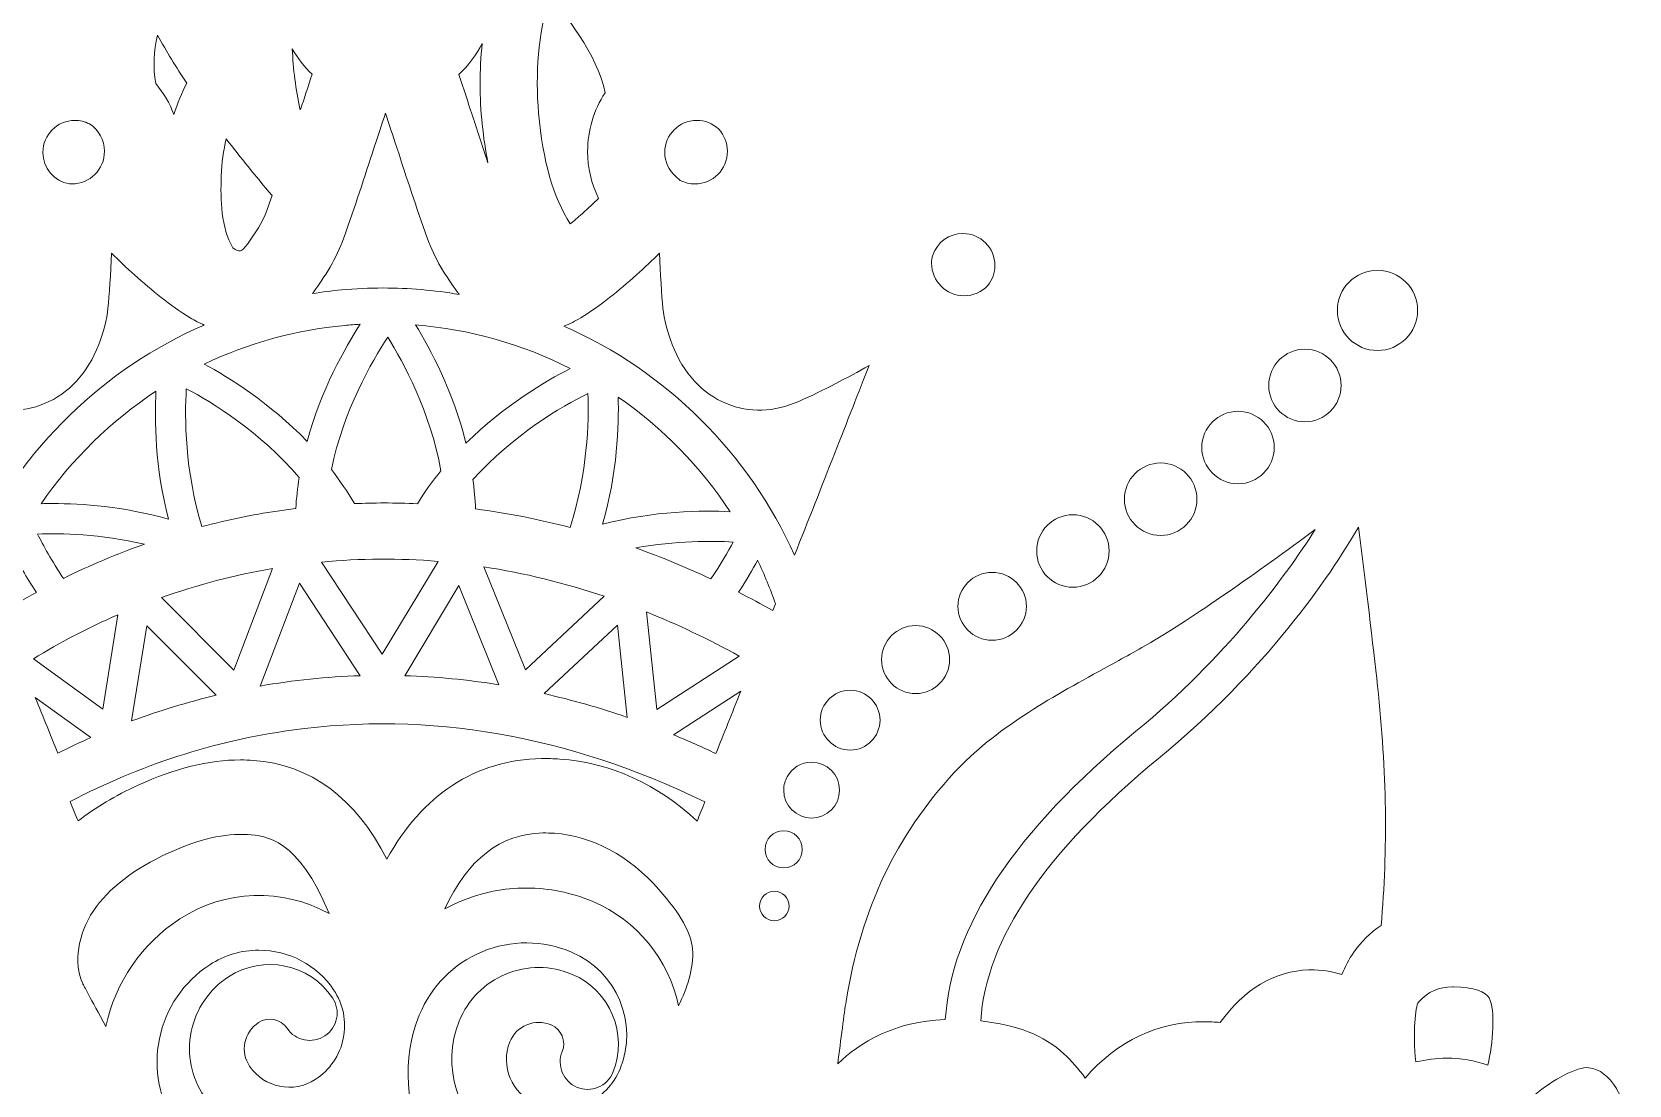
# Model space of a CAD drawing. Header units: millimetres. Extents: x -1360 to 498, y -485 to 609.
# Drawn here: x 201 to 417.2, y 303.9 to 446.4 of the extents above; entities that cross this region are included whole.
import ezdxf

# ---------------------------------------------------------------- set-up
doc = ezdxf.new("R2010")
doc.units = ezdxf.units.MM
doc.header["$MEASUREMENT"] = 0
doc.layers.add('Layer 5', color=7, linetype='Continuous')

msp = doc.modelspace()

# ---------------------------------------------------------------- linework, layer by layer
at = {"layer": 'Layer 5', "lineweight": 0}
for points, knots in [([(278.6, 438.2), (277.07, 435.86), (276.24, 433.06), (276.24, 430.28), (276.24, 428.07), (276.75, 425.89), (277.72, 423.91), (277.1, 423.3), (276.32, 422.57), (275.53, 421.87), (274.89, 421.3), (274.36, 420.85), (273.9, 420.45), (271.58, 424.07), (270.17, 429), (269.6, 435.45), (269.14, 440.77), (269.6, 446.08), (270.97, 451.26), (271.01, 451.25), (271.04, 451.24), (271.08, 451.24), (272.87, 449.2), (277.65, 443.36), (278.6, 438.2)], [0, 0, 0, 0, 1, 1, 1, 2, 2, 2, 3, 3, 3, 4, 4, 4, 5, 5, 5, 6, 6, 6, 7, 7, 7, 8, 8, 8, 8]), ([(218.02, 446), (219.22, 443.87), (220.54, 441.69), (221.98, 439.5), (221.29, 438.18), (220.71, 436.77), (220.24, 435.26), (219.67, 436.78), (218.83, 438.19), (217.77, 439.44), (217.42, 441.65), (217.5, 443.84), (218.02, 446)], [0, 0, 0, 0, 1, 1, 1, 2, 2, 2, 3, 3, 3, 4, 4, 4, 4]), ([(236.26, 444.16), (236.97, 442.89), (237.88, 441.71), (238.95, 440.7), (238.41, 439.08), (237.88, 437.45), (237.38, 435.93), (237.38, 435.93), (237.29, 436.04), (237.29, 436.04), (236.73, 438.61), (236.38, 441.44), (236.26, 444.16)], [0, 0, 0, 0, 1, 1, 1, 2, 2, 2, 3, 3, 3, 4, 4, 4, 4]), ([(261.97, 433.94), (262.16, 432.11), (262.42, 430.37), (262.74, 428.73), (262.12, 430.58), (261.52, 432.44), (260.92, 434.26), (260.92, 434.26), (260.91, 434.3), (260.91, 434.3), (260.23, 436.38), (259.53, 438.53), (258.8, 440.69), (260.12, 441.9), (261.19, 443.32), (261.97, 444.88), (261.59, 441.23), (261.59, 437.58), (261.97, 433.94)], [0, 0, 0, 0, 1, 1, 1, 2, 2, 2, 3, 3, 3, 4, 4, 4, 5, 5, 5, 6, 6, 6, 6]), ([(247.36, 430.83), (247.36, 430.83), (247.41, 430.99), (247.41, 430.99), (247.84, 432.31), (248.34, 433.86), (248.88, 435.46), (249.37, 433.97), (249.87, 432.45), (250.4, 430.82), (250.4, 430.82), (250.42, 430.76), (250.42, 430.76), (251.72, 426.77), (253.07, 422.65), (254.51, 418.59), (255.52, 415.73), (257.14, 413.29), (258.6, 411.27), (258.68, 411.15), (258.77, 411.03), (258.86, 410.91), (255.46, 411.49), (252.02, 411.79), (248.56, 411.79), (246.68, 411.79), (244.8, 411.7), (242.91, 411.53), (241.62, 411.41), (240.31, 411.24), (238.98, 411.03), (239.04, 411.11), (239.1, 411.19), (239.16, 411.27), (240.62, 413.29), (242.24, 415.74), (243.25, 418.59), (244.7, 422.7), (246.05, 426.83), (247.36, 430.83)], [0, 0, 0, 0, 1, 1, 1, 2, 2, 2, 3, 3, 3, 4, 4, 4, 5, 5, 5, 6, 6, 6, 7, 7, 7, 8, 8, 8, 9, 9, 9, 10, 10, 10, 11, 11, 11, 12, 12, 12, 13, 13, 13, 13]), ([(202.5, 430.14), (202.5, 432.53), (204.44, 434.47), (206.83, 434.47), (207.52, 434.47), (208.18, 434.31), (208.79, 434), (210.08, 433.18), (210.84, 431.79), (210.84, 430.28), (210.84, 427.85), (208.87, 425.87), (206.43, 425.87), (206.32, 425.87), (206.21, 425.88), (206.1, 425.88), (204.01, 426.23), (202.5, 428.01), (202.5, 430.14)], [0, 0, 0, 0, 1, 1, 1, 2, 2, 2, 3, 3, 3, 4, 4, 4, 5, 5, 5, 6, 6, 6, 6]), ([(291.01, 434.47), (292.12, 434.47), (293.17, 434.05), (293.98, 433.28), (294.75, 432.45), (295.17, 431.39), (295.17, 430.28), (295.17, 427.85), (293.19, 425.87), (290.76, 425.87), (290.08, 425.87), (289.4, 426.03), (288.78, 426.35), (288.78, 426.35), (288.16, 426.89), (288.16, 426.89), (287.22, 427.71), (286.68, 428.9), (286.68, 430.14), (286.68, 432.53), (288.62, 434.47), (291.01, 434.47)], [0, 0, 0, 0, 1, 1, 1, 2, 2, 2, 3, 3, 3, 4, 4, 4, 5, 5, 5, 6, 6, 6, 7, 7, 7, 7]), ([(226.65, 426.93), (226.71, 428.73), (226.94, 430.42), (227.33, 431.97), (229.25, 429.45), (231.32, 426.89), (233.52, 424.32), (233.29, 423.64), (233.05, 422.96), (232.81, 422.28), (232.27, 420.74), (231.18, 419.12), (230.18, 417.74), (229.32, 416.55), (229.21, 416.6), (228.21, 417.21), (226.62, 420.01), (226.52, 423.69), (226.65, 426.93)], [0, 0, 0, 0, 1, 1, 1, 2, 2, 2, 3, 3, 3, 4, 4, 4, 5, 5, 5, 6, 6, 6, 6]), ([(322.95, 416.22), (323.55, 417.98), (325.19, 419.16), (327.04, 419.16), (329.43, 419.16), (331.37, 417.22), (331.37, 414.83), (331.37, 413.85), (331.04, 412.9), (330.43, 412.14), (329.59, 411.24), (328.42, 410.73), (327.22, 410.73), (324.78, 410.73), (322.8, 412.71), (322.8, 415.14), (322.8, 415.49), (322.85, 415.85), (322.95, 416.22)], [0, 0, 0, 0, 1, 1, 1, 2, 2, 2, 3, 3, 3, 4, 4, 4, 5, 5, 5, 6, 6, 6, 6]), ([(183.43, 401.29), (186.35, 399.65), (189.58, 397.93), (192.92, 396.45), (196.25, 394.97), (199.64, 394.87), (202.72, 396.14), (206.02, 397.51), (208.56, 400.27), (210.06, 404.15), (210.73, 405.89), (211.14, 407.49), (211.31, 409.05), (211.5, 410.71), (211.67, 413.83), (211.8, 416.48), (212.77, 415.53), (213.8, 414.54), (214.91, 413.56), (214.91, 413.56), (214.91, 413.56), (214.91, 413.56), (217.3, 411.46), (219.67, 409.43), (222.45, 407.75), (223.08, 407.38), (223.71, 407.05), (224.35, 406.78), (210.75, 400.89), (199.62, 390.08), (193.29, 376.6), (190.62, 383.22), (186.58, 393.28), (183.43, 401.29)], [0, 0, 0, 0, 1, 1, 1, 2, 2, 2, 3, 3, 3, 4, 4, 4, 5, 5, 5, 6, 6, 6, 7, 7, 7, 8, 8, 8, 9, 9, 9, 10, 10, 10, 11, 11, 11, 11]), ([(282.84, 413.56), (283.97, 414.56), (285.03, 415.57), (285.95, 416.48), (286.08, 413.86), (286.26, 410.71), (286.44, 409.05), (286.61, 407.49), (287.02, 405.89), (287.7, 404.15), (289.2, 400.27), (291.74, 397.5), (295.03, 396.14), (298.11, 394.87), (301.5, 394.97), (304.84, 396.45), (308.18, 397.93), (311.41, 399.65), (314.34, 401.3), (311.59, 394.26), (307.95, 385), (304.25, 375.62), (298.08, 389.42), (286.9, 400.52), (273.04, 406.63), (273.8, 406.93), (274.56, 407.31), (275.3, 407.75), (278.09, 409.43), (280.46, 411.46), (282.84, 413.56)], [0, 0, 0, 0, 1, 1, 1, 2, 2, 2, 3, 3, 3, 4, 4, 4, 5, 5, 5, 6, 6, 6, 7, 7, 7, 8, 8, 8, 9, 9, 9, 10, 10, 10, 10]), ([(383.16, 414.19), (386.16, 414.19), (388.59, 411.75), (388.59, 408.76), (388.59, 405.76), (386.16, 403.33), (383.16, 403.33), (380.17, 403.33), (377.73, 405.76), (377.73, 408.76), (377.73, 411.75), (380.17, 414.19), (383.16, 414.19)], [0, 0, 0, 0, 1, 1, 1, 2, 2, 2, 3, 3, 3, 4, 4, 4, 4]), ([(243.36, 406.73), (244.05, 406.79), (244.75, 406.84), (245.46, 406.88), (243.4, 403.7), (240.18, 398.02), (238.26, 391.03), (233.22, 396.25), (227.68, 399.69), (224.34, 401.49), (230.32, 404.35), (236.71, 406.11), (243.36, 406.73)], [0, 0, 0, 0, 1, 1, 1, 2, 2, 2, 3, 3, 3, 4, 4, 4, 4]), ([(273.89, 400.89), (270.52, 399.17), (264.92, 395.87), (259.77, 390.78), (258.03, 397.82), (254.95, 403.57), (252.96, 406.79), (260.22, 406.22), (267.38, 404.2), (273.89, 400.89)], [0, 0, 0, 0, 1, 1, 1, 2, 2, 2, 3, 3, 3, 3]), ([(253.19, 382.59), (251.7, 382.66), (250.19, 382.7), (248.68, 382.7), (247.35, 382.7), (246.02, 382.67), (244.68, 382.61), (243.77, 384.18), (242.71, 385.73), (241.55, 387.24), (243.22, 395.23), (246.98, 401.79), (249.19, 405.12), (251.31, 401.74), (254.92, 395.1), (256.39, 387.07), (255.22, 385.63), (254.15, 384.13), (253.19, 382.59)], [0, 0, 0, 0, 1, 1, 1, 2, 2, 2, 3, 3, 3, 4, 4, 4, 5, 5, 5, 6, 6, 6, 6]), ([(373.34, 403.5), (376.04, 403.5), (378.24, 401.3), (378.24, 398.59), (378.24, 395.89), (376.04, 393.69), (373.34, 393.69), (370.63, 393.69), (368.44, 395.89), (368.44, 398.59), (368.44, 401.3), (370.63, 403.5), (373.34, 403.5)], [0, 0, 0, 0, 1, 1, 1, 2, 2, 2, 3, 3, 3, 4, 4, 4, 4]), ([(219.51, 380.49), (213.46, 382.24), (207.74, 382.62), (203.86, 382.62), (203.29, 382.62), (202.75, 382.61), (202.26, 382.6), (206.4, 388.61), (211.73, 393.82), (217.81, 397.81), (217.62, 394.03), (217.67, 387.51), (219.51, 380.49)], [0, 0, 0, 0, 1, 1, 1, 2, 2, 2, 3, 3, 3, 4, 4, 4, 4]), ([(237.19, 386.13), (236.97, 384.75), (236.82, 383.35), (236.73, 381.95), (235.83, 381.84), (235, 381.73), (234.23, 381.61), (230.83, 381.1), (227.4, 380.39), (224.04, 379.51), (221.7, 387.04), (221.69, 394.29), (221.92, 398.16), (225.46, 396.29), (231.89, 392.35), (237.19, 386.13)], [0, 0, 0, 0, 1, 1, 1, 2, 2, 2, 3, 3, 3, 4, 4, 4, 5, 5, 5, 5]), ([(273.86, 379.38), (269.63, 380.5), (265.34, 381.34), (261.08, 381.89), (261.02, 383.21), (260.9, 384.54), (260.72, 385.86), (266.17, 391.94), (272.7, 395.74), (276.28, 397.53), (276.42, 393.75), (276.25, 386.71), (273.86, 379.38)], [0, 0, 0, 0, 1, 1, 1, 2, 2, 2, 3, 3, 3, 4, 4, 4, 4]), ([(280.38, 397.03), (286.37, 392.89), (291.56, 387.58), (295.55, 381.52), (291.77, 381.71), (285.26, 381.65), (278.27, 379.81), (280.27, 386.75), (280.49, 393.25), (280.38, 397.03)], [0, 0, 0, 0, 1, 1, 1, 2, 2, 2, 3, 3, 3, 3]), ([(364.29, 395.1), (366.99, 395.1), (369.19, 392.9), (369.19, 390.2), (369.19, 387.5), (366.99, 385.3), (364.29, 385.3), (361.58, 385.3), (359.38, 387.5), (359.38, 390.2), (359.38, 392.9), (361.58, 395.1), (364.29, 395.1)], [0, 0, 0, 0, 1, 1, 1, 2, 2, 2, 3, 3, 3, 4, 4, 4, 4]), ([(353.81, 388.11), (356.52, 388.11), (358.71, 385.91), (358.71, 383.2), (358.71, 380.5), (356.52, 378.3), (353.81, 378.3), (351.11, 378.3), (348.91, 380.5), (348.91, 383.2), (348.91, 385.91), (351.11, 388.11), (353.81, 388.11)], [0, 0, 0, 0, 1, 1, 1, 2, 2, 2, 3, 3, 3, 4, 4, 4, 4]), ([(341.93, 381.11), (344.63, 381.11), (346.83, 378.91), (346.83, 376.21), (346.83, 373.5), (344.63, 371.3), (341.93, 371.3), (339.23, 371.3), (337.03, 373.5), (337.03, 376.21), (337.03, 378.91), (339.23, 381.11), (341.93, 381.11)], [0, 0, 0, 0, 1, 1, 1, 2, 2, 2, 3, 3, 3, 4, 4, 4, 4]), ([(216.26, 377.12), (212.51, 375.8), (208.83, 374.25), (205.28, 372.5), (203.7, 374.86), (202.54, 376.99), (201.78, 378.5), (204.89, 378.62), (210.3, 378.52), (216.26, 377.12)], [0, 0, 0, 0, 1, 1, 1, 2, 2, 2, 3, 3, 3, 3]), ([(325.88, 346.21), (331.47, 352.22), (338.6, 356.14), (346.15, 360.3), (346.15, 360.3), (346.18, 360.31), (346.18, 360.31), (348.24, 361.44), (350.36, 362.61), (352.46, 363.83), (357.94, 367.02), (367.12, 373.46), (374.73, 379.1), (370.5, 372.45), (362.61, 361.79), (350.46, 351.81), (334.08, 338.36), (325.41, 325.23), (324.66, 312.79), (317.77, 312.56), (313.1, 309.72), (310.1, 306.79), (310.5, 309.97), (310.99, 313.81), (311.22, 315.26), (313.23, 327.66), (318.02, 337.79), (325.88, 346.21)], [0, 0, 0, 0, 1, 1, 1, 2, 2, 2, 3, 3, 3, 4, 4, 4, 5, 5, 5, 6, 6, 6, 7, 7, 7, 8, 8, 8, 9, 9, 9, 9]), ([(379.95, 321.9), (379.3, 320.96), (378.77, 319.96), (378.35, 318.89), (376.93, 319.34), (375.49, 319.55), (374.03, 319.53), (374.03, 319.53), (373.89, 319.52), (373.89, 319.52), (369.29, 319.4), (365.04, 316.88), (361.88, 312.41), (361.16, 312.47), (360.44, 312.5), (359.72, 312.51), (353.57, 312.6), (347.87, 309.89), (343.59, 304.89), (342.71, 306.12), (341.75, 307.22), (340.72, 308.17), (338.01, 310.66), (334.32, 312.12), (329.45, 312.61), (330.15, 323.64), (338.24, 335.58), (353.5, 348.11), (368.1, 360.1), (376.63, 372.65), (380.58, 379.42), (381.53, 372.04), (382.59, 363.27), (383.17, 357.9), (384.42, 346.41), (384.58, 335.81), (383.65, 325.53), (382.19, 324.55), (380.95, 323.33), (379.95, 321.9)], [0, 0, 0, 0, 1, 1, 1, 2, 2, 2, 3, 3, 3, 4, 4, 4, 5, 5, 5, 6, 6, 6, 7, 7, 7, 8, 8, 8, 9, 9, 9, 10, 10, 10, 11, 11, 11, 12, 12, 12, 13, 13, 13, 13]), ([(292.94, 372.43), (289.57, 374), (286.16, 375.4), (282.76, 376.62), (288.22, 377.62), (293.08, 377.58), (295.93, 377.41), (295.25, 376.13), (294.25, 374.38), (292.94, 372.43)], [0, 0, 0, 0, 1, 1, 1, 2, 2, 2, 3, 3, 3, 3]), ([(196.83, 367.81), (196.83, 367.81), (195.84, 370.25), (195.84, 370.25), (196.59, 372.27), (197.45, 374.23), (198.41, 376.13), (199.19, 374.58), (200.25, 372.69), (201.62, 370.6), (199.97, 369.7), (198.37, 368.77), (196.83, 367.81)], [0, 0, 0, 0, 1, 1, 1, 2, 2, 2, 3, 3, 3, 4, 4, 4, 4]), ([(240.23, 374.71), (245.46, 375.2), (250.75, 375.23), (256.01, 374.8), (256.01, 374.8), (248.44, 362.22), (248.44, 362.22), (248.44, 362.22), (240.23, 374.71), (240.23, 374.71)], [0, 0, 0, 0, 1, 1, 1, 2, 2, 2, 3, 3, 3, 3]), ([(278.48, 370.07), (278.48, 370.07), (267.82, 360.11), (267.82, 360.11), (267.82, 360.11), (262.21, 374.06), (262.21, 374.06), (267.62, 373.23), (273.08, 371.89), (278.48, 370.07)], [0, 0, 0, 0, 1, 1, 1, 2, 2, 2, 3, 3, 3, 3]), ([(301.3, 368.15), (299.77, 369), (298.22, 369.82), (296.66, 370.62), (297.73, 372.24), (298.58, 373.72), (299.25, 374.95), (300.16, 373.03), (300.97, 371.06), (301.66, 369.06), (301.66, 369.06), (301.3, 368.15), (301.3, 368.15)], [0, 0, 0, 0, 1, 1, 1, 2, 2, 2, 3, 3, 3, 4, 4, 4, 4]), ([(233.6, 373.83), (233.6, 373.83), (228.36, 360.07), (228.36, 360.07), (228.36, 360.07), (218.54, 369.89), (218.54, 369.89), (223.46, 371.64), (228.51, 372.96), (233.6, 373.83)], [0, 0, 0, 0, 1, 1, 1, 2, 2, 2, 3, 3, 3, 3]), ([(331, 373.3), (333.56, 373.3), (335.64, 371.24), (335.64, 368.71), (335.64, 366.18), (333.56, 364.13), (331, 364.13), (328.44, 364.13), (326.36, 366.18), (326.36, 368.71), (326.36, 371.24), (328.44, 373.3), (331, 373.3)], [0, 0, 0, 0, 1, 1, 1, 2, 2, 2, 3, 3, 3, 4, 4, 4, 4]), ([(245.45, 359.32), (240.92, 359.18), (236.39, 358.71), (231.93, 357.93), (231.93, 357.93), (237.22, 371.84), (237.22, 371.84), (237.22, 371.84), (245.45, 359.32), (245.45, 359.32)], [0, 0, 0, 0, 1, 1, 1, 2, 2, 2, 3, 3, 3, 3]), ([(264.22, 358.1), (259.98, 358.79), (255.71, 359.2), (251.48, 359.33), (251.48, 359.33), (258.82, 371.53), (258.82, 371.53), (258.82, 371.53), (264.22, 358.1), (264.22, 358.1)], [0, 0, 0, 0, 1, 1, 1, 2, 2, 2, 3, 3, 3, 3]), ([(212.65, 367.57), (212.65, 367.57), (210.63, 354.81), (210.63, 354.81), (210.63, 354.81), (201.21, 361.61), (201.21, 361.61), (204.8, 363.83), (208.63, 365.83), (212.65, 367.57)], [0, 0, 0, 0, 1, 1, 1, 2, 2, 2, 3, 3, 3, 3]), ([(296.77, 361.99), (296.77, 361.99), (285.61, 354.74), (285.61, 354.74), (285.61, 354.74), (284.22, 367.95), (284.22, 367.95), (288.4, 366.27), (292.61, 364.27), (296.77, 361.99)], [0, 0, 0, 0, 1, 1, 1, 2, 2, 2, 3, 3, 3, 3]), ([(225.95, 356.69), (222.09, 355.76), (218.26, 354.59), (214.52, 353.2), (214.52, 353.2), (216.56, 366.09), (216.56, 366.09), (216.56, 366.09), (225.95, 356.69), (225.95, 356.69)], [0, 0, 0, 0, 1, 1, 1, 2, 2, 2, 3, 3, 3, 3]), ([(281.61, 353.69), (277.88, 354.98), (274.11, 356.05), (270.37, 356.9), (270.37, 356.9), (280.29, 366.16), (280.29, 366.16), (280.29, 366.16), (281.61, 353.69), (281.61, 353.69)], [0, 0, 0, 0, 1, 1, 1, 2, 2, 2, 3, 3, 3, 3]), ([(320.63, 366.11), (323.17, 366.11), (325.24, 364.04), (325.24, 361.5), (325.24, 358.97), (323.17, 356.9), (320.63, 356.9), (318.1, 356.9), (316.03, 358.97), (316.03, 361.5), (316.03, 364.04), (318.1, 366.11), (320.63, 366.11)], [0, 0, 0, 0, 1, 1, 1, 2, 2, 2, 3, 3, 3, 4, 4, 4, 4]), ([(296.98, 357.25), (295.78, 354.22), (294.65, 351.39), (293.61, 348.79), (291.72, 349.69), (289.8, 350.54), (287.87, 351.33), (287.87, 351.33), (296.98, 357.25), (296.98, 357.25)], [0, 0, 0, 0, 1, 1, 1, 2, 2, 2, 3, 3, 3, 3]), ([(311.78, 357.36), (314.01, 357.36), (315.82, 355.55), (315.82, 353.32), (315.82, 351.09), (314.01, 349.27), (311.78, 349.27), (309.55, 349.27), (307.74, 351.09), (307.74, 353.32), (307.74, 355.55), (309.55, 357.36), (311.78, 357.36)], [0, 0, 0, 0, 1, 1, 1, 2, 2, 2, 3, 3, 3, 4, 4, 4, 4]), ([(208.98, 350.95), (207.48, 350.29), (205.99, 349.59), (204.54, 348.86), (203.6, 351.15), (202.57, 353.66), (201.47, 356.38), (201.47, 356.38), (208.98, 350.95), (208.98, 350.95)], [0, 0, 0, 0, 1, 1, 1, 2, 2, 2, 3, 3, 3, 3]), ([(230.98, 347.87), (230.42, 347.91), (229.84, 347.93), (229.26, 347.93), (224.95, 347.93), (220.41, 346.81), (215.39, 344.51), (212.33, 343.11), (209.61, 341.49), (207.28, 339.68), (206.94, 340.48), (206.58, 341.36), (206.2, 342.29), (215.58, 347.24), (225.66, 350.5), (236.17, 351.96), (254.75, 354.55), (273.57, 351.28), (292.1, 342.24), (291.73, 341.32), (291.39, 340.46), (291.06, 339.65), (285.91, 344.56), (279.25, 347.59), (272.48, 348.05), (271.64, 348.11), (270.81, 348.13), (270.02, 348.11), (261.05, 347.93), (253.86, 343.24), (249.07, 334.49), (244.81, 342.82), (238.73, 347.31), (230.98, 347.87)], [0, 0, 0, 0, 1, 1, 1, 2, 2, 2, 3, 3, 3, 4, 4, 4, 5, 5, 5, 6, 6, 6, 7, 7, 7, 8, 8, 8, 9, 9, 9, 10, 10, 10, 11, 11, 11, 11]), ([(302.78, 343.84), (302.78, 344.19), (302.83, 344.52), (302.92, 344.84), (303.03, 345.11), (303.13, 345.38), (303.24, 345.65), (303.88, 346.82), (305.13, 347.62), (306.56, 347.62), (308.65, 347.62), (310.34, 345.93), (310.34, 343.84), (310.34, 341.76), (308.65, 340.06), (306.56, 340.06), (304.48, 340.06), (302.78, 341.76), (302.78, 343.84)], [0, 0, 0, 0, 1, 1, 1, 2, 2, 2, 3, 3, 3, 4, 4, 4, 5, 5, 5, 6, 6, 6, 6]), ([(221.03, 326.41), (215.85, 323.03), (212.31, 317.86), (211.04, 311.85), (208.92, 315.73), (208.02, 317.41), (207.9, 317.66), (206.64, 320.47), (207.21, 324.34), (209.35, 327.52), (211.4, 330.56), (214.82, 333.19), (219.54, 335.35), (223.65, 337.23), (227.14, 338.04), (230.22, 337.82), (232.68, 337.65), (237.1, 337.33), (241.24, 327.15), (234.95, 330.63), (227.17, 330.43), (221.03, 326.41)], [0, 0, 0, 0, 1, 1, 1, 2, 2, 2, 3, 3, 3, 4, 4, 4, 5, 5, 5, 6, 6, 6, 7, 7, 7, 7]), ([(276.94, 328.77), (274.05, 329.98), (271.02, 330.6), (267.94, 330.6), (264.91, 330.6), (261.95, 330.01), (259.12, 328.83), (258.37, 328.52), (257.63, 328.17), (256.92, 327.78), (259.98, 334.48), (264.43, 337.93), (270.17, 338.05), (270.7, 338.05), (271.23, 338.04), (271.75, 338.01), (276.86, 337.66), (281.89, 334.95), (285.9, 330.39), (288.8, 327.1), (290.28, 324.47), (290.44, 322.36), (290.64, 319.65), (289.67, 316.94), (288.54, 314.67), (287.23, 320.91), (282.91, 326.26), (276.94, 328.77)], [0, 0, 0, 0, 1, 1, 1, 2, 2, 2, 3, 3, 3, 4, 4, 4, 5, 5, 5, 6, 6, 6, 7, 7, 7, 8, 8, 8, 9, 9, 9, 9]), ([(305.3, 335.83), (305.3, 334.44), (304.17, 333.31), (302.78, 333.31), (301.39, 333.31), (300.27, 334.44), (300.27, 335.83), (300.27, 337.22), (301.39, 338.35), (302.78, 338.35), (304.17, 338.35), (305.3, 337.22), (305.3, 335.83)], [0, 0, 0, 0, 1, 1, 1, 2, 2, 2, 3, 3, 3, 4, 4, 4, 4]), ([(303.51, 328.16), (303.51, 327.06), (302.61, 326.17), (301.51, 326.17), (300.41, 326.17), (299.52, 327.06), (299.52, 328.16), (299.52, 329.26), (300.41, 330.16), (301.51, 330.16), (302.61, 330.16), (303.51, 329.26), (303.51, 328.16)], [0, 0, 0, 0, 1, 1, 1, 2, 2, 2, 3, 3, 3, 4, 4, 4, 4]), ([(241.71, 315.74), (238.61, 320.36), (232.3, 321.64), (227.64, 318.59), (225, 316.87), (223.21, 314.24), (222.59, 311.17), (221.96, 308.1), (222.58, 304.98), (224.33, 302.37), (228.54, 296.1), (237.11, 294.36), (243.44, 298.5), (244.02, 298.88), (244.58, 299.29), (245.11, 299.74), (245.38, 298.4), (245.76, 297.08), (246.22, 295.8), (241.88, 295.11), (237.99, 292.78), (235.32, 289.25), (229.32, 290.05), (223.99, 293.35), (220.63, 298.36), (218.27, 301.88), (217.43, 306.08), (218.27, 310.21), (219.11, 314.34), (221.54, 317.89), (225.09, 320.22), (227.07, 321.51), (229.36, 322.19), (231.73, 322.19), (235.82, 322.19), (239.6, 320.18), (241.86, 316.83), (243.17, 314.87), (243.63, 312.54), (243.17, 310.25), (242.7, 307.96), (241.36, 305.98), (239.38, 304.69), (236.43, 302.77), (232.45, 303.57), (230.49, 306.49), (229.85, 307.44), (229.62, 308.58), (229.85, 309.69), (230.08, 310.81), (230.73, 311.77), (231.7, 312.4), (232.97, 313.23), (234.7, 312.88), (235.55, 311.62), (236.68, 309.93), (238.99, 309.47), (240.68, 310.6), (241.51, 311.15), (242.07, 311.99), (242.26, 312.96), (242.46, 313.93), (242.26, 314.92), (241.71, 315.74)], [0, 0, 0, 0, 1, 1, 1, 2, 2, 2, 3, 3, 3, 4, 4, 4, 5, 5, 5, 6, 6, 6, 7, 7, 7, 8, 8, 8, 9, 9, 9, 10, 10, 10, 11, 11, 11, 12, 12, 12, 13, 13, 13, 14, 14, 14, 15, 15, 15, 16, 16, 16, 17, 17, 17, 18, 18, 18, 19, 19, 19, 20, 20, 20, 21, 21, 21, 21]), ([(253.46, 313.4), (255.06, 317.32), (258.07, 320.37), (261.96, 321.98), (265.86, 323.6), (270.16, 323.58), (274.07, 321.93), (280.19, 319.36), (283.14, 312.28), (280.64, 306.14), (279.76, 303.98), (278.11, 302.29), (275.97, 301.4), (275.03, 301.23), (274.11, 301.01), (273.23, 300.74), (271.87, 300.64), (270.48, 300.87), (269.2, 301.41), (265.96, 302.77), (264.39, 306.53), (265.72, 309.78), (266.15, 310.84), (266.96, 311.66), (268.01, 312.1), (269.06, 312.54), (270.23, 312.53), (271.29, 312.08), (272.7, 311.49), (273.37, 309.87), (272.8, 308.46), (272.03, 306.57), (272.94, 304.41), (274.83, 303.63), (275.74, 303.25), (276.75, 303.26), (277.67, 303.64), (278.58, 304.02), (279.29, 304.74), (279.66, 305.66), (281.76, 310.81), (279.28, 316.76), (274.15, 318.92), (271.25, 320.14), (268.06, 320.15), (265.17, 318.95), (262.28, 317.75), (260.04, 315.49), (258.86, 312.58), (256.39, 306.52), (258.63, 299.48), (263.95, 295.87), (262.49, 294.7), (261.14, 293.4), (259.93, 291.97), (258.39, 293.28), (256.65, 294.29), (254.74, 294.98), (251.53, 300.6), (251.04, 307.45), (253.46, 313.4)], [0, 0, 0, 0, 1, 1, 1, 2, 2, 2, 3, 3, 3, 4, 4, 4, 5, 5, 5, 6, 6, 6, 7, 7, 7, 8, 8, 8, 9, 9, 9, 10, 10, 10, 11, 11, 11, 12, 12, 12, 13, 13, 13, 14, 14, 14, 15, 15, 15, 16, 16, 16, 17, 17, 17, 18, 18, 18, 19, 19, 19, 20, 20, 20, 20]), ([(388.7, 315.15), (390.05, 316.59), (391.47, 317.23), (393.31, 317.24), (393.35, 317.24), (393.4, 317.24), (393.44, 317.24), (396.23, 317.24), (397.87, 316.5), (398.27, 315.75), (398.27, 315.75), (398.27, 315.75), (398.27, 315.75), (399.17, 314.05), (398.77, 309.55), (398.11, 306.63), (396.32, 307.26), (394.44, 307.57), (392.52, 307.57), (391.12, 307.57), (389.72, 307.4), (388.36, 307.06), (387.89, 311.09), (388.3, 314.55), (388.7, 315.15)], [0, 0, 0, 0, 1, 1, 1, 2, 2, 2, 3, 3, 3, 4, 4, 4, 5, 5, 5, 6, 6, 6, 7, 7, 7, 8, 8, 8, 8]), ([(411.78, 306.29), (413.22, 306.11), (414.51, 305.13), (415.5, 303.47), (415.5, 303.47), (415.53, 303.41), (415.53, 303.41), (417, 300.91), (417.22, 299.12), (416.77, 298.45), (416.04, 297.35), (413.18, 295.28), (409.2, 294.05), (408.51, 297.31), (406.87, 300.29), (404.5, 302.64), (406.84, 304.62), (410.21, 306.49), (411.78, 306.29)], [0, 0, 0, 0, 1, 1, 1, 2, 2, 2, 3, 3, 3, 4, 4, 4, 5, 5, 5, 6, 6, 6, 6])]:
    msp.add_open_spline(points, degree=3, knots=knots, dxfattribs=at)

doc.saveas('drawing.dxf')
